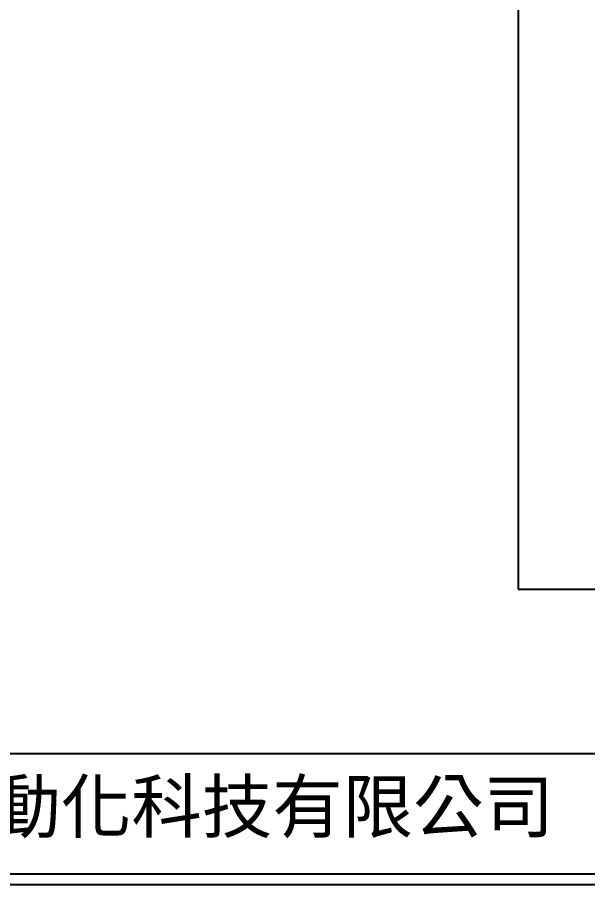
# Model space of a CAD drawing. Extents: x -24 to 263, y 255 to 459.
# Drawn here: x 42.7 to 109, y 255.5 to 356.3 of the extents above; entities that cross this region are included whole.
import ezdxf

# ---------------------------------------------------------------- set-up
doc = ezdxf.new("R2010")
doc.units = 0
doc.layers.add('圖框層', color=7, linetype='CONTINUOUS')
doc.layers.add('標尺寸層', color=3, linetype='CONTINUOUS')
doc.styles.add('STSL', font='kaiu.ttf')

msp = doc.modelspace()

# ---------------------------------------------------------------- linework, layer by layer
at = {"layer": '圖框層', "color": 7}
for p, q in [((-22.33, 270.73), (262.17, 270.73)), ((-22.33, 256.73), (262.17, 256.73)), ((-23.58, 255.48), (263.42, 255.48))]:
    msp.add_line(p, q, dxfattribs=at)
at = {"layer": '標尺寸層', "color": 7}
for p, q in [((100.88, 360.6), (100.88, 289.83)), ((100.88, 289.83), (198.01, 289.83))]:
    msp.add_line(p, q, dxfattribs=at)

# ---------------------------------------------------------------- texts
at = {"layer": '圖框層', "color": 4, "style": 'STSL'}
msp.add_text('泓陞自動化科技有限公司', height=6, dxfattribs=at).set_placement((15.02, 261.56))

doc.saveas('drawing.dxf')
